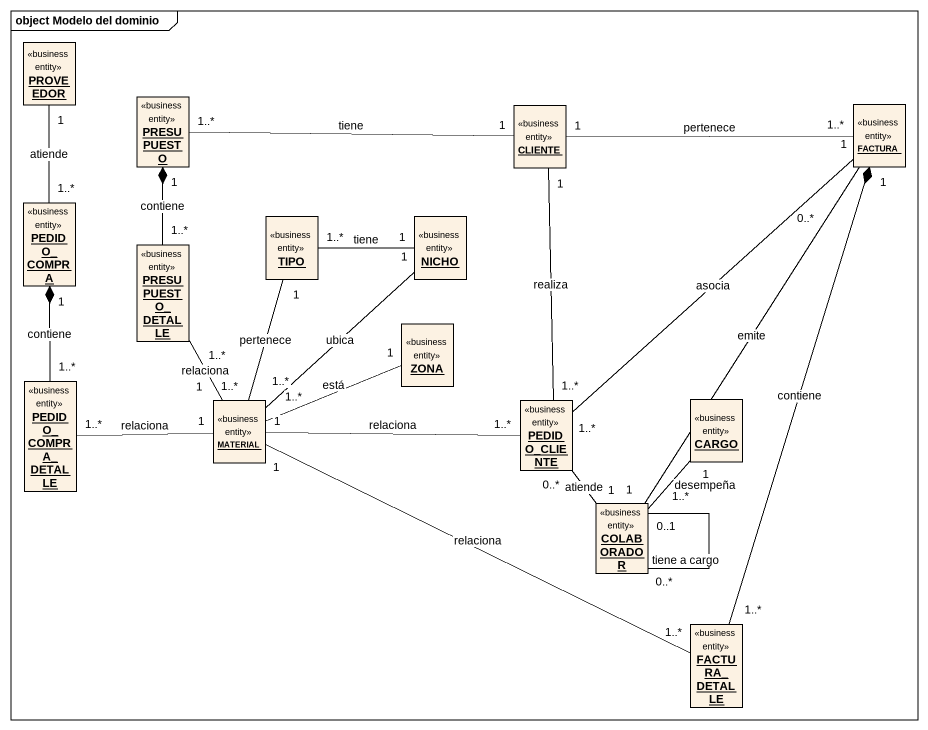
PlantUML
@startuml
mainframe object Modelo del dominio
hide circle
hide empty members
object PROVEEDOR <<business entity>>
object PRESUPUESTO <<business entity>>
object CLIENTE <<business entity>>
object FACTURA <<business entity>>
object PEDIDO_COMPRA <<business entity>>
object TIPO <<business entity>>
object NICHO <<business entity>>
object PRESUPUESTO_DETALLE <<business entity>>
object ZONA <<business entity>>
object PEDIDO_COMPRA_DETALLE <<business entity>>
object MATERIAL <<business entity>>
object PEDIDO_CLIENTE <<business entity>>
object CARGO <<business entity>>
object COLABORADOR <<business entity>>
object FACTURA_DETALLE <<business entity>>
CLIENTE "1" -left- "1..*" PRESUPUESTO : tiene
CLIENTE "1" -right- "1..*" FACTURA : pertenece
CLIENTE "1" -- "1..*" PEDIDO_CLIENTE : realiza
FACTURA "0..*" -- "1" COLABORADOR : emite
PEDIDO_COMPRA "1..*" -up- "1" PROVEEDOR : atiende
TIPO "1..*" -right- "1" NICHO : tiene
PRESUPUESTO_DETALLE "1..*" -up-* "1" PRESUPUESTO : contiene
PRESUPUESTO_DETALLE "1..*" -- "1" MATERIAL : relaciona
ZONA "1" -left- "1..*" MATERIAL : está
PEDIDO_COMPRA_DETALLE "1..*" -up-* "1" PEDIDO_COMPRA : contiene
PEDIDO_COMPRA_DETALLE "1..*" -right- "1" MATERIAL : relaciona
MATERIAL "1..*" -up- "1" TIPO : pertenece
MATERIAL "1..*" -up- "1" NICHO : ubica
MATERIAL "1" -right- "1..*" PEDIDO_CLIENTE : relaciona
PEDIDO_CLIENTE "1..*" -up- "1" FACTURA : asocia
COLABORADOR "1" -up- "0..*" PEDIDO_CLIENTE : atiende
COLABORADOR "1..*" -up- "1" CARGO : desempeña
COLABORADOR "0..*" -- "0..1" COLABORADOR : tiene a cargo
FACTURA_DETALLE "1..*" -up-* "1" FACTURA : contiene
FACTURA_DETALLE "1..*" -left- "1" MATERIAL : relaciona
@enduml
